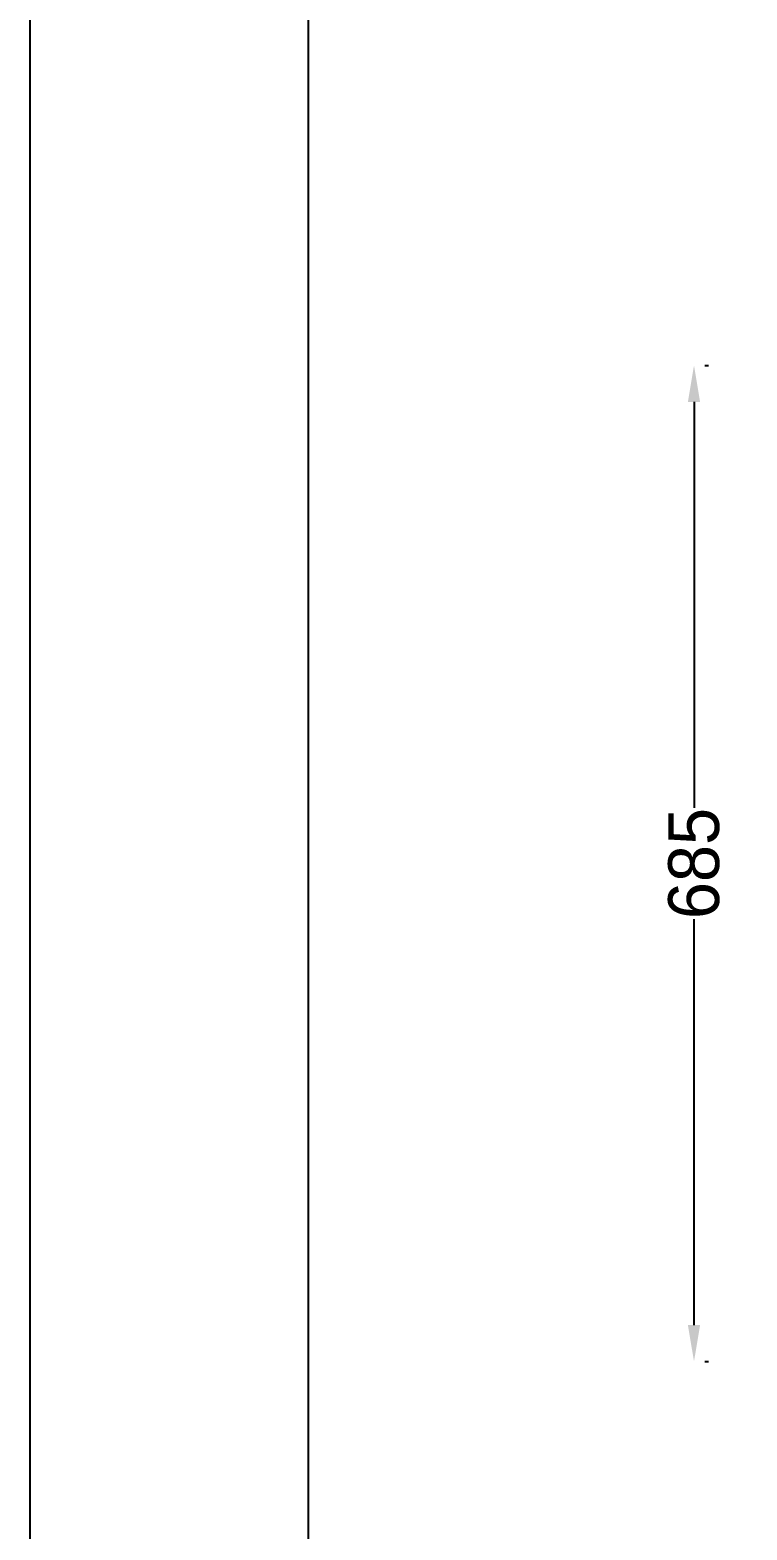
# Model space of a CAD drawing. Extents: x 66343 to 68769, y 58252 to 61683.
# Drawn here: x 66343 to 66836, y 59069 to 60100 of the extents above; entities that cross this region are included whole.
import ezdxf

# ---------------------------------------------------------------- set-up
doc = ezdxf.new("R2010")
doc.units = 0
doc.header["$MEASUREMENT"] = 0
doc.layers.get('Defpoints').update_dxf_attribs({"linetype": 'CONTINUOUS'})
doc.layers.add('Dim', color=4, linetype='CONTINUOUS')
doc.layers.add('YA', color=7, linetype='CONTINUOUS')
doc.styles.add('____', font='')
doc.styles.get('____').set_extended_font_data('굴림')
doc.dimstyles.new('MSADIM', dxfattribs={"dimtxt": 35, "dimasz": 25, "dimexe": 10, "dimexo": 7.5, "dimgap": 0.09, "dimtad": 0, "dimtoh": 1, "dimdec": 0, "dimzin": 1, "dimdsep": 46, "dimtxsty": '____', "dimcen": 11.25, "dimadec": 0, "dimazin": 0, "dimtfac": 1, "dimtdec": 4, "dimtix": 1, "dimtmove": 0, "dimatfit": 3, "dimfxl": 0, "dimtolj": 1, "dimtzin": 1, "dimarcsym": 0})

# ---------------------------------------------------------------- blocks, each defined once
blk = doc.blocks.new('*D13')
at = {"layer": 'Defpoints', "color": 0}
for p in [(66799.5, 59869.6), (66799.5, 59869.6), (66799.5, 59184.9)]:
    blk.add_point(p, dxfattribs=at)
at = {"layer": 'Dim', "color": 0, "lineweight": -2}
for p, q in [((66807, 59869.6), (66809.5, 59869.6)), ((66799.5, 59844.6), (66799.5, 59565.5)), ((66799.5, 59209.9), (66799.5, 59488.9)), ((66807, 59184.9), (66809.5, 59184.9))]:
    blk.add_line(p, q, dxfattribs=at)
at = {"layer": 'Dim', "color": 0}
for points in [[(66795.3, 59844.6), (66803.7, 59844.6), (66799.5, 59869.6)], [(66795.3, 59209.9), (66803.7, 59209.9), (66799.5, 59184.9)]]:
    blk.add_solid(points, dxfattribs=at)
at = {"layer": 'Dim', "color": 0, "insert": (66799.5, 59527.2), "char_height": 35, "attachment_point": 5, "rotation": 90, "style": '____'}
blk.add_mtext('\\A1;685', dxfattribs=at)

msp = doc.modelspace()

# ---------------------------------------------------------------- linework, layer by layer
at = {"layer": 'YA', "color": 7}
msp.add_line((66534.5, 58382.9), (66534.5, 60492.7), dxfattribs=at)
at = {"layer": 'YA', "color": 0}
msp.add_lwpolyline([(66343.1, 58252.4), (68768.6, 58252.4), (68768.6, 61682.8), (66343.1, 61682.8)], close=True, dxfattribs=at)

# ---------------------------------------------------------------- dimensions: what is measured, and where the dimension line sits
at = {"layer": 'Dim', "color": 0}
dim = msp.add_linear_dim(base=(66799.5, 59869.6), p1=(66799.5, 59184.9), p2=(66799.5, 59869.6), angle=270, dimstyle='MSADIM', dxfattribs=at)
dim.commit()
dim.dimension.update_dxf_attribs({"geometry": '*D13', "text_midpoint": (66799.5, 59527.2)})

doc.saveas('drawing.dxf')
